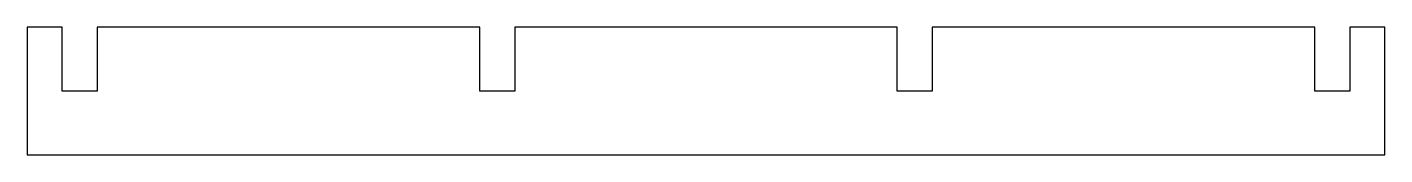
# Model space of a CAD drawing. Header units: millimetres. Extents: x -11 to 202, y 0 to 20.
import ezdxf

# ---------------------------------------------------------------- set-up
doc = ezdxf.new("R2010")
doc.units = ezdxf.units.MM
doc.layers.get('0').update_dxf_attribs({"linetype": 'CONTINUOUS'})

msp = doc.modelspace()

# ---------------------------------------------------------------- linework, layer by layer
msp.add_lwpolyline([(196.5, 10), (191, 10), (191, 20), (131, 20), (131, 10), (125.5, 10), (125.5, 20), (65.5, 20), (65.5, 10), (60, 10), (60, 20), (0, 20), (0, 10), (-5.5, 10), (-5.5, 20), (-11, 20), (-11, 0), (202, 0), (202, 20), (196.5, 20)], close=True)

doc.saveas('drawing.dxf')
